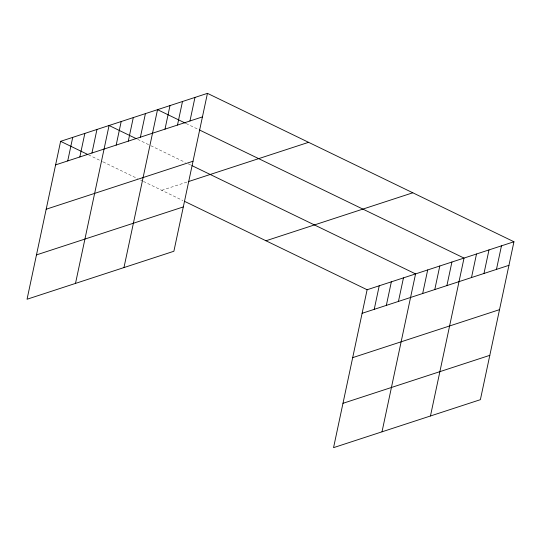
<?xml version="1.0" encoding="UTF-8"?>
<svg xmlns="http://www.w3.org/2000/svg" width="541" height="541" viewBox="0 0 541 541"><rect width="100%" height="100%" fill="white"/><g stroke="black" fill="none" stroke-linecap="round" stroke-linejoin="round"><path stroke-width="0.41" stroke-dasharray="2.71 2.03" d="M161.759 190.31L187.504 181.898M186.111 123.504L198.567 129.536M137.651 139.341L150.114 145.373M150.844 145.725L185.293 162.408M188.227 163.828L191.156 165.248M88.467 154.821L102.391 161.563M103.121 161.915L137.57 178.598M140.504 180.018L142.702 181.079M143.439 181.438L182.905 200.549"/><path stroke-width="0.81" d="M207.446 93.35L60.612 141.329L27.05 299.241L173.884 251.254L207.446 93.35L513.95 241.759L480.388 399.671L333.554 447.65L367.116 289.746L513.95 241.759M67.72 160.934L72.731 137.373M79.831 156.971L84.842 133.417M91.95 153.015L96.954 129.455M75.503 283.403L109.072 125.498L136.19 138.631M116.173 145.096L121.184 121.536M128.291 141.14L133.296 117.58M140.403 137.177L145.414 113.624M123.963 267.572L157.526 109.661L185.374 123.152M164.998 129.143L170.002 105.583M177.482 125.066L182.486 101.505M189.959 120.988L194.97 97.427M374.223 309.344L379.227 285.79M386.335 305.388L391.346 281.827M398.447 301.425L403.458 277.871M382.007 431.819L415.569 273.908L191.893 165.6M422.677 293.513L427.688 269.952M434.788 289.55L439.799 265.996M446.907 285.594L451.911 262.033M430.46 415.982L464.029 258.077L199.304 129.894M471.502 277.553L476.506 254M483.979 273.476L488.99 249.922M496.462 269.398L501.466 245.837M55.608 164.89L202.442 116.903M46.181 209.225L193.015 161.238M188.261 181.648L308.593 142.324M36.477 254.906L183.311 206.919M265.969 240.772L412.803 192.785M362.105 313.307L508.946 265.32M352.685 357.642L499.519 309.655M342.974 403.315L489.808 355.336M60.612 141.329L87.73 154.462M184.413 201.279L367.116 289.746"/></g></svg>
